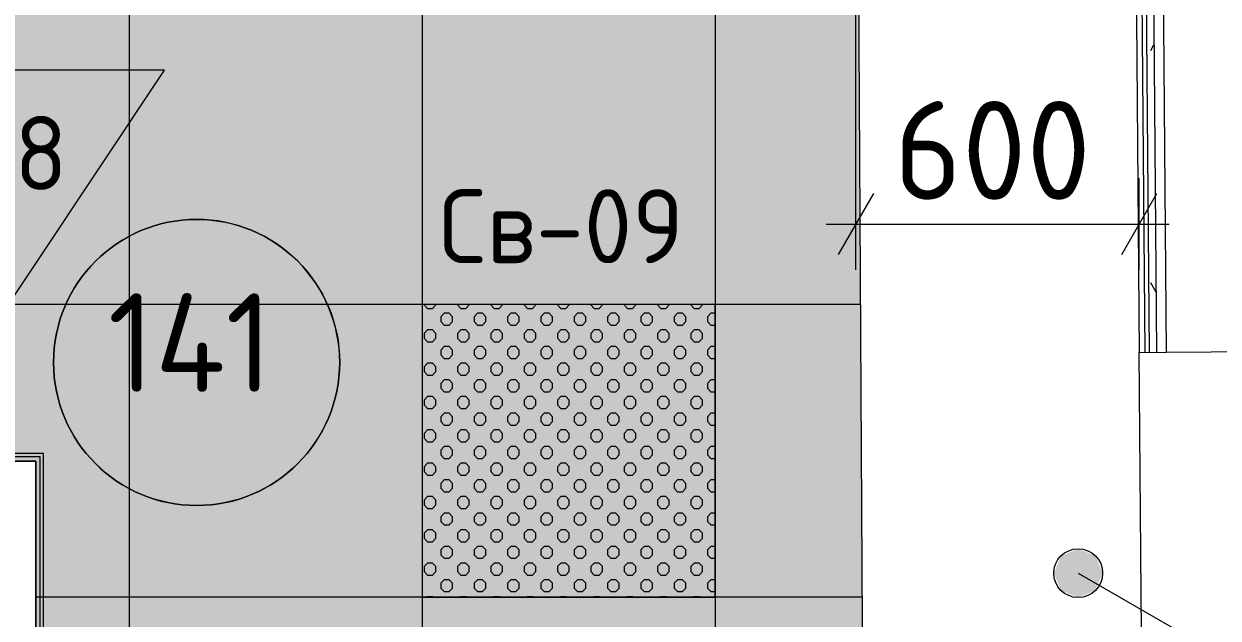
# Model space of a CAD drawing. Header units: millimetres. Extents: x -13069 to 207500, y -71366 to 56785.
# Drawn here: x 171713 to 174159, y 12541 to 13759 of the extents above; entities that cross this region are included whole.
import ezdxf

# ---------------------------------------------------------------- set-up
doc = ezdxf.new("R2010")
doc.units = ezdxf.units.MM
for name, color, linetype, true_color in [('PDF _зоны-номер помещения', 7, 'Continuous', 0xffffff), ('PDF _Ригели', 7, 'Continuous', 0x959595), ('PDF _светильники', 7, 'Continuous', 0xffffff)]:
    doc.layers.add(name, color=color, linetype=linetype, true_color=true_color)
for name, color, linetype in [('PDF _Подложка без мебели', 7, 'Continuous'), ('PDF _Потолки - марка', 7, 'Continuous'), ('PDF _Текст', 7, 'Continuous')]:
    doc.layers.add(name, color=color, linetype=linetype)
doc.layers.add('PDF _Потолки', color=7, linetype='Continuous', lineweight=5, true_color=0x535353)
doc.styles.add('PDF GOST Common', font='GOST_Common.ttf')

msp = doc.modelspace()

# ---------------------------------------------------------------- hatches: boundary and pattern name
at = {"layer": 'PDF _Потолки', "true_color": 0xcae6ff, "transparency": 33554559}
msp.add_hatch(color=254, dxfattribs=at).paths.add_polyline_path([(170009.922, 12862.142), (170009.922, 14656.741), (170392.521, 14656.741), (170392.521, 14912.841), (173417.222, 14912.841), (173439.921, 10857.943), (171737.022, 10857.842), (171737.022, 12862.142)])
at = {"layer": 'PDF _Ригели', "transparency": 33554559}
msp.add_hatch(color=256, dxfattribs=at).paths.add_polyline_path([(173922.52, 12632.943), (173907.92, 12597.543), (173872.52, 12582.943), (173837.223, 12597.543), (173822.52, 12632.943), (173837.223, 12668.243), (173872.52, 12682.943), (173907.92, 12668.243)])

# ---------------------------------------------------------------- linework, layer by layer
at = {"layer": 'PDF _зоны-номер помещения', "color": 7, "lineweight": 13}
msp.add_lwpolyline([(172066.52, 13357.842, 0.4142004), (171773.32, 13064.743, 0.41413318), (172066.52, 12771.542, 0.41420985), (172359.623, 13064.743, 0.41427712)], format="xyb", close=True, dxfattribs=at)
at = {"layer": 'PDF _зоны-номер помещения', "color": 7, "lineweight": 0}
msp.add_circle((172066.483, 13064.735), 293.14, dxfattribs=at)
at = {"layer": 'PDF _Подложка без мебели', "lineweight": 18}
for points in [[(174032.225, 15609.643), (174032.225, 15608.642), (174041.52, 14469.543), (174040.721, 14469.543), (174041.819, 14344.741), (174042.521, 14344.741), (174052.72, 13085.742)], [(173851.524, 14904.843), (173835.624, 14904.843), (173835.624, 14453.442), (173986.619, 14453.442), (173997.721, 13085.342), (174052.72, 13085.742), (174421.922, 13088.742)], [(173842.521, 14904.843), (173842.521, 14460.342), (173997.52, 14460.342), (174008.72, 13085.443)], [(174006.523, 14469.342), (174017.723, 13085.543)], [(174041.819, 14344.741), (174022.52, 14344.543), (174032.719, 13085.641)], [(171737.022, 10857.842), (171737.022, 12862.142), (170009.922, 12862.142), (170009.922, 13022.842), (170524.925, 13914.843)], [(174021.025, 13704.141), (174027.568, 13715.449)], [(174020.524, 13228.643), (174031.628, 13209.506)], [(173914.524, 10873.242), (173898.625, 10873.242), (173898.625, 11361.141), (174011.619, 11361.141), (173997.721, 13085.342)], [(171752.922, 10872.842), (171752.922, 12878.042), (170025.822, 12878.042), (170025.822, 13022.842), (169859.922, 13022.842), (169859.922, 12862.142), (169697.02, 12862.142), (169697.02, 12696.243), (171572.02, 12696.243), (171572.02, 12712.142)], [(171746.025, 10872.842), (171746.025, 12871.142), (170025.822, 12871.142), (170025.822, 12862.142)]]:
    msp.add_lwpolyline(points, dxfattribs=at)
at = {"layer": 'PDF _Потолки', "color": 7, "lineweight": 13}
msp.add_lwpolyline([(170009.922, 12862.142), (171737.022, 12862.142), (171737.022, 10857.842), (173439.921, 10857.943), (173417.222, 14912.841), (170392.521, 14912.841), (170392.521, 14656.741), (170009.922, 14656.741)], close=True, dxfattribs=at)
for points in [[(171928.624, 14912.841), (171928.624, 10857.854)], [(172528.624, 14912.841), (172528.624, 10857.889)], [(173128.624, 14912.841), (173128.624, 10857.943)], [(173426.902, 13183.642), (170009.922, 13183.642)], [(173430.261, 12583.642), (171737.022, 12583.642)]]:
    msp.add_lwpolyline(points, dxfattribs=at)
at = {"layer": 'PDF _Потолки - марка', "color": 144, "lineweight": 20, "true_color": 0x0077b0}
for points in [[(173417.222, 13254.544), (173417.222, 14612.841)], [(173997.721, 13254.544), (173997.721, 13442.044)], [(173453.324, 13410.742), (173381.12, 13285.742)], [(173961.619, 13285.742), (174033.72, 13410.742)], [(173356.022, 13348.242), (173417.222, 13348.242), (173997.721, 13348.242), (174058.824, 13348.242)]]:
    msp.add_lwpolyline(points, dxfattribs=at)
at = {"layer": 'PDF _Потолки - марка', "lineweight": 13}
msp.add_lwpolyline([(172000.724, 13663.442), (171200.724, 13663.442), (171600.724, 13063.442)], close=True, dxfattribs=at)
at = {"layer": 'PDF _Потолки - марка', "color": 7, "lineweight": 0, "true_color": 0xffffff, "transparency": 33554559}
msp.add_solid([(172000.724, 13663.442), (171200.724, 13663.442), (171600.724, 13063.442)], dxfattribs=at)
at = {"layer": 'PDF _Ригели', "lineweight": 18}
msp.add_lwpolyline([(173872.52, 12632.943), (175630.925, 11617.742), (176271.72, 11617.742)], dxfattribs=at)
msp.add_circle((173872.502, 12632.925), 50.018, dxfattribs=at)
at = {"layer": 'PDF _светильники', "color": 7, "lineweight": 13}
msp.add_lwpolyline([(172528.624, 12583.642), (173128.624, 12583.642), (173128.624, 13183.642), (172528.624, 13183.642)], close=True, dxfattribs=at)
at = {"layer": 'PDF _светильники', "lineweight": 20}
for points in [[(172532.621, 13183.642), (172532.621, 13182.543), (172539.72, 13175.442), (172549.723, 13175.442), (172556.724, 13182.543), (172556.724, 13183.642)], [(172600.92, 13183.642), (172600.92, 13182.543), (172608.024, 13175.442), (172618.022, 13175.442), (172625.022, 13182.543), (172625.022, 13183.642)], [(172669.224, 13183.642), (172669.224, 13182.543), (172676.225, 13175.442), (172686.222, 13175.442), (172693.321, 13182.543), (172693.321, 13183.642)], [(172737.522, 13183.642), (172737.522, 13182.543), (172744.523, 13175.442), (172754.521, 13175.442), (172761.619, 13182.543), (172761.619, 13183.642)], [(172805.723, 13183.642), (172805.723, 13182.543), (172812.822, 13175.442), (172822.819, 13175.442), (172829.924, 13182.543), (172829.924, 13183.642)], [(172874.021, 13183.642), (172874.021, 13182.543), (172881.12, 13175.442), (172891.124, 13175.442), (172898.222, 13182.543), (172898.222, 13183.642)], [(172942.32, 13183.642), (172942.32, 13182.543), (172949.424, 13175.442), (172959.422, 13175.442), (172966.52, 13182.543), (172966.52, 13183.642)], [(173010.624, 13183.642), (173010.624, 13182.543), (173017.723, 13175.442), (173027.72, 13175.442), (173034.721, 13182.543), (173034.721, 13183.642)], [(173078.923, 13183.642), (173078.923, 13182.543), (173086.021, 13175.442), (173096.025, 13175.442), (173103.019, 13182.543), (173103.019, 13183.642)], [(173128.624, 13165.441), (173120.121, 13165.441), (173113.023, 13158.343), (173113.023, 13148.342), (173120.121, 13141.342), (173128.624, 13141.342)], [(173128.624, 13097.143), (173120.121, 13097.143), (173113.023, 13090.142), (173113.023, 13080.142), (173120.121, 13073.043), (173128.624, 13073.043)], [(173128.624, 13028.842), (173120.121, 13028.842), (173113.023, 13021.841), (173113.023, 13011.843), (173120.121, 13004.742), (173128.624, 13004.742)], [(173128.624, 12960.641), (173120.121, 12960.641), (173113.023, 12953.543), (173113.023, 12943.542), (173120.121, 12936.444), (173128.624, 12936.444)], [(173128.624, 12892.343), (173120.121, 12892.343), (173113.023, 12885.241), (173113.023, 12875.244), (173120.121, 12868.142), (173128.624, 12868.142)], [(173128.624, 12824.041), (173120.121, 12824.041), (173113.023, 12816.943), (173113.023, 12806.942), (173120.121, 12799.841), (173128.624, 12799.841)], [(173128.624, 12755.743), (173120.121, 12755.743), (173113.023, 12748.641), (173113.023, 12738.641), (173120.121, 12731.643), (173128.624, 12731.643)], [(173128.624, 12687.441), (173120.121, 12687.441), (173113.023, 12680.441), (173113.023, 12670.443), (173120.121, 12663.342), (173128.624, 12663.342)], [(173128.624, 12619.143), (173120.121, 12619.143), (173113.023, 12612.142), (173113.023, 12602.142), (173120.121, 12595.043), (173128.624, 12595.043)], [(172538.322, 12583.642), (172539.72, 12585.043), (172549.723, 12585.043), (172551.023, 12583.642)], [(172606.62, 12583.642), (172608.024, 12585.043), (172618.022, 12585.043), (172619.322, 12583.642)], [(172674.925, 12583.642), (172676.225, 12585.043), (172686.222, 12585.043), (172687.62, 12583.642)], [(172743.223, 12583.642), (172744.523, 12585.043), (172754.521, 12585.043), (172755.925, 12583.642)], [(172811.521, 12583.642), (172812.822, 12585.043), (172822.819, 12585.043), (172824.223, 12583.642)], [(172879.722, 12583.642), (172881.12, 12585.043), (172891.124, 12585.043), (172892.424, 12583.642)], [(172948.02, 12583.642), (172949.424, 12585.043), (172959.422, 12585.043), (172960.722, 12583.642)], [(173016.319, 12583.642), (173017.723, 12585.043), (173027.72, 12585.043), (173029.02, 12583.642)], [(173084.623, 12583.642), (173086.021, 12585.043), (173096.025, 12585.043), (173097.325, 12583.642)]]:
    msp.add_lwpolyline(points, dxfattribs=at)
for points in [[(172590.922, 13158.343), (172583.824, 13165.441), (172573.82, 13165.441), (172566.722, 13158.343), (172566.722, 13148.342), (172573.82, 13141.342), (172583.824, 13141.342), (172590.922, 13148.342)], [(172659.22, 13158.343), (172652.122, 13165.441), (172642.124, 13165.441), (172635.02, 13158.343), (172635.02, 13148.342), (172642.124, 13141.342), (172652.122, 13141.342), (172659.22, 13148.342)], [(172727.525, 13158.343), (172720.42, 13165.441), (172710.423, 13165.441), (172703.324, 13158.343), (172703.324, 13148.342), (172710.423, 13141.342), (172720.42, 13141.342), (172727.525, 13148.342)], [(172795.719, 13158.343), (172788.725, 13165.441), (172778.721, 13165.441), (172771.623, 13158.343), (172771.623, 13148.342), (172778.721, 13141.342), (172788.725, 13141.342), (172795.719, 13148.342)], [(172864.024, 13158.343), (172857.023, 13165.441), (172847.02, 13165.441), (172839.921, 13158.343), (172839.921, 13148.342), (172847.02, 13141.342), (172857.023, 13141.342), (172864.024, 13148.342)], [(172932.322, 13158.343), (172925.224, 13165.441), (172915.22, 13165.441), (172908.219, 13158.343), (172908.219, 13148.342), (172915.22, 13141.342), (172925.224, 13141.342), (172932.322, 13148.342)], [(173000.621, 13158.343), (172993.522, 13165.441), (172983.525, 13165.441), (172976.524, 13158.343), (172976.524, 13148.342), (172983.525, 13141.342), (172993.522, 13141.342), (173000.621, 13148.342)], [(173068.919, 13158.343), (173061.821, 13165.441), (173051.823, 13165.441), (173044.725, 13158.343), (173044.725, 13148.342), (173051.823, 13141.342), (173061.821, 13141.342), (173068.919, 13148.342)], [(172556.724, 13124.243), (172549.723, 13131.341), (172539.72, 13131.341), (172532.621, 13124.243), (172532.621, 13114.242), (172539.72, 13107.144), (172549.723, 13107.144), (172556.724, 13114.242)], [(172625.022, 13124.243), (172618.022, 13131.341), (172608.024, 13131.341), (172600.92, 13124.243), (172600.92, 13114.242), (172608.024, 13107.144), (172618.022, 13107.144), (172625.022, 13114.242)], [(172693.321, 13124.243), (172686.222, 13131.341), (172676.225, 13131.341), (172669.224, 13124.243), (172669.224, 13114.242), (172676.225, 13107.144), (172686.222, 13107.144), (172693.321, 13114.242)], [(172761.619, 13124.243), (172754.521, 13131.341), (172744.523, 13131.341), (172737.522, 13124.243), (172737.522, 13114.242), (172744.523, 13107.144), (172754.521, 13107.144), (172761.619, 13114.242)], [(172829.924, 13124.243), (172822.819, 13131.341), (172812.822, 13131.341), (172805.723, 13124.243), (172805.723, 13114.242), (172812.822, 13107.144), (172822.819, 13107.144), (172829.924, 13114.242)], [(172898.222, 13124.243), (172891.124, 13131.341), (172881.12, 13131.341), (172874.021, 13124.243), (172874.021, 13114.242), (172881.12, 13107.144), (172891.124, 13107.144), (172898.222, 13114.242)], [(172966.52, 13124.243), (172959.422, 13131.341), (172949.424, 13131.341), (172942.32, 13124.243), (172942.32, 13114.242), (172949.424, 13107.144), (172959.422, 13107.144), (172966.52, 13114.242)], [(173034.721, 13124.243), (173027.72, 13131.341), (173017.723, 13131.341), (173010.624, 13124.243), (173010.624, 13114.242), (173017.723, 13107.144), (173027.72, 13107.144), (173034.721, 13114.242)], [(173103.019, 13124.243), (173096.025, 13131.341), (173086.021, 13131.341), (173078.923, 13124.243), (173078.923, 13114.242), (173086.021, 13107.144), (173096.025, 13107.144), (173103.019, 13114.242)], [(172590.922, 13090.142), (172583.824, 13097.143), (172573.82, 13097.143), (172566.722, 13090.142), (172566.722, 13080.142), (172573.82, 13073.043), (172583.824, 13073.043), (172590.922, 13080.142)], [(172659.22, 13090.142), (172652.122, 13097.143), (172642.124, 13097.143), (172635.02, 13090.142), (172635.02, 13080.142), (172642.124, 13073.043), (172652.122, 13073.043), (172659.22, 13080.142)], [(172727.525, 13090.142), (172720.42, 13097.143), (172710.423, 13097.143), (172703.324, 13090.142), (172703.324, 13080.142), (172710.423, 13073.043), (172720.42, 13073.043), (172727.525, 13080.142)], [(172795.719, 13090.142), (172788.725, 13097.143), (172778.721, 13097.143), (172771.623, 13090.142), (172771.623, 13080.142), (172778.721, 13073.043), (172788.725, 13073.043), (172795.719, 13080.142)], [(172864.024, 13090.142), (172857.023, 13097.143), (172847.02, 13097.143), (172839.921, 13090.142), (172839.921, 13080.142), (172847.02, 13073.043), (172857.023, 13073.043), (172864.024, 13080.142)], [(172932.322, 13090.142), (172925.224, 13097.143), (172915.22, 13097.143), (172908.219, 13090.142), (172908.219, 13080.142), (172915.22, 13073.043), (172925.224, 13073.043), (172932.322, 13080.142)], [(173000.621, 13090.142), (172993.522, 13097.143), (172983.525, 13097.143), (172976.524, 13090.142), (172976.524, 13080.142), (172983.525, 13073.043), (172993.522, 13073.043), (173000.621, 13080.142)], [(173068.919, 13090.142), (173061.821, 13097.143), (173051.823, 13097.143), (173044.725, 13090.142), (173044.725, 13080.142), (173051.823, 13073.043), (173061.821, 13073.043), (173068.919, 13080.142)], [(172556.724, 13055.941), (172549.723, 13063.043), (172539.72, 13063.043), (172532.621, 13055.941), (172532.621, 13045.941), (172539.72, 13038.842), (172549.723, 13038.842), (172556.724, 13045.941)], [(172625.022, 13055.941), (172618.022, 13063.043), (172608.024, 13063.043), (172600.92, 13055.941), (172600.92, 13045.941), (172608.024, 13038.842), (172618.022, 13038.842), (172625.022, 13045.941)], [(172693.321, 13055.941), (172686.222, 13063.043), (172676.225, 13063.043), (172669.224, 13055.941), (172669.224, 13045.941), (172676.225, 13038.842), (172686.222, 13038.842), (172693.321, 13045.941)], [(172761.619, 13055.941), (172754.521, 13063.043), (172744.523, 13063.043), (172737.522, 13055.941), (172737.522, 13045.941), (172744.523, 13038.842), (172754.521, 13038.842), (172761.619, 13045.941)], [(172829.924, 13055.941), (172822.819, 13063.043), (172812.822, 13063.043), (172805.723, 13055.941), (172805.723, 13045.941), (172812.822, 13038.842), (172822.819, 13038.842), (172829.924, 13045.941)], [(172898.222, 13055.941), (172891.124, 13063.043), (172881.12, 13063.043), (172874.021, 13055.941), (172874.021, 13045.941), (172881.12, 13038.842), (172891.124, 13038.842), (172898.222, 13045.941)], [(172966.52, 13055.941), (172959.422, 13063.043), (172949.424, 13063.043), (172942.32, 13055.941), (172942.32, 13045.941), (172949.424, 13038.842), (172959.422, 13038.842), (172966.52, 13045.941)], [(173034.721, 13055.941), (173027.72, 13063.043), (173017.723, 13063.043), (173010.624, 13055.941), (173010.624, 13045.941), (173017.723, 13038.842), (173027.72, 13038.842), (173034.721, 13045.941)], [(173103.019, 13055.941), (173096.025, 13063.043), (173086.021, 13063.043), (173078.923, 13055.941), (173078.923, 13045.941), (173086.021, 13038.842), (173096.025, 13038.842), (173103.019, 13045.941)], [(172590.922, 13021.841), (172583.824, 13028.842), (172573.82, 13028.842), (172566.722, 13021.841), (172566.722, 13011.843), (172573.82, 13004.742), (172583.824, 13004.742), (172590.922, 13011.843)], [(172659.22, 13021.841), (172652.122, 13028.842), (172642.124, 13028.842), (172635.02, 13021.841), (172635.02, 13011.843), (172642.124, 13004.742), (172652.122, 13004.742), (172659.22, 13011.843)], [(172727.525, 13021.841), (172720.42, 13028.842), (172710.423, 13028.842), (172703.324, 13021.841), (172703.324, 13011.843), (172710.423, 13004.742), (172720.42, 13004.742), (172727.525, 13011.843)], [(172795.719, 13021.841), (172788.725, 13028.842), (172778.721, 13028.842), (172771.623, 13021.841), (172771.623, 13011.843), (172778.721, 13004.742), (172788.725, 13004.742), (172795.719, 13011.843)], [(172864.024, 13021.841), (172857.023, 13028.842), (172847.02, 13028.842), (172839.921, 13021.841), (172839.921, 13011.843), (172847.02, 13004.742), (172857.023, 13004.742), (172864.024, 13011.843)], [(172932.322, 13021.841), (172925.224, 13028.842), (172915.22, 13028.842), (172908.219, 13021.841), (172908.219, 13011.843), (172915.22, 13004.742), (172925.224, 13004.742), (172932.322, 13011.843)], [(173000.621, 13021.841), (172993.522, 13028.842), (172983.525, 13028.842), (172976.524, 13021.841), (172976.524, 13011.843), (172983.525, 13004.742), (172993.522, 13004.742), (173000.621, 13011.843)], [(173068.919, 13021.841), (173061.821, 13028.842), (173051.823, 13028.842), (173044.725, 13021.841), (173044.725, 13011.843), (173051.823, 13004.742), (173061.821, 13004.742), (173068.919, 13011.843)], [(172556.724, 12987.643), (172549.723, 12994.741), (172539.72, 12994.741), (172532.621, 12987.643), (172532.621, 12977.642), (172539.72, 12970.642), (172549.723, 12970.642), (172556.724, 12977.642)], [(172625.022, 12987.643), (172618.022, 12994.741), (172608.024, 12994.741), (172600.92, 12987.643), (172600.92, 12977.642), (172608.024, 12970.642), (172618.022, 12970.642), (172625.022, 12977.642)], [(172693.321, 12987.643), (172686.222, 12994.741), (172676.225, 12994.741), (172669.224, 12987.643), (172669.224, 12977.642), (172676.225, 12970.642), (172686.222, 12970.642), (172693.321, 12977.642)], [(172761.619, 12987.643), (172754.521, 12994.741), (172744.523, 12994.741), (172737.522, 12987.643), (172737.522, 12977.642), (172744.523, 12970.642), (172754.521, 12970.642), (172761.619, 12977.642)], [(172829.924, 12987.643), (172822.819, 12994.741), (172812.822, 12994.741), (172805.723, 12987.643), (172805.723, 12977.642), (172812.822, 12970.642), (172822.819, 12970.642), (172829.924, 12977.642)], [(172898.222, 12987.643), (172891.124, 12994.741), (172881.12, 12994.741), (172874.021, 12987.643), (172874.021, 12977.642), (172881.12, 12970.642), (172891.124, 12970.642), (172898.222, 12977.642)], [(172966.52, 12987.643), (172959.422, 12994.741), (172949.424, 12994.741), (172942.32, 12987.643), (172942.32, 12977.642), (172949.424, 12970.642), (172959.422, 12970.642), (172966.52, 12977.642)], [(173034.721, 12987.643), (173027.72, 12994.741), (173017.723, 12994.741), (173010.624, 12987.643), (173010.624, 12977.642), (173017.723, 12970.642), (173027.72, 12970.642), (173034.721, 12977.642)], [(173103.019, 12987.643), (173096.025, 12994.741), (173086.021, 12994.741), (173078.923, 12987.643), (173078.923, 12977.642), (173086.021, 12970.642), (173096.025, 12970.642), (173103.019, 12977.642)], [(172590.922, 12953.543), (172583.824, 12960.641), (172573.82, 12960.641), (172566.722, 12953.543), (172566.722, 12943.542), (172573.82, 12936.444), (172583.824, 12936.444), (172590.922, 12943.542)], [(172659.22, 12953.543), (172652.122, 12960.641), (172642.124, 12960.641), (172635.02, 12953.543), (172635.02, 12943.542), (172642.124, 12936.444), (172652.122, 12936.444), (172659.22, 12943.542)], [(172727.525, 12953.543), (172720.42, 12960.641), (172710.423, 12960.641), (172703.324, 12953.543), (172703.324, 12943.542), (172710.423, 12936.444), (172720.42, 12936.444), (172727.525, 12943.542)], [(172795.719, 12953.543), (172788.725, 12960.641), (172778.721, 12960.641), (172771.623, 12953.543), (172771.623, 12943.542), (172778.721, 12936.444), (172788.725, 12936.444), (172795.719, 12943.542)], [(172864.024, 12953.543), (172857.023, 12960.641), (172847.02, 12960.641), (172839.921, 12953.543), (172839.921, 12943.542), (172847.02, 12936.444), (172857.023, 12936.444), (172864.024, 12943.542)], [(172932.322, 12953.543), (172925.224, 12960.641), (172915.22, 12960.641), (172908.219, 12953.543), (172908.219, 12943.542), (172915.22, 12936.444), (172925.224, 12936.444), (172932.322, 12943.542)], [(173000.621, 12953.543), (172993.522, 12960.641), (172983.525, 12960.641), (172976.524, 12953.543), (172976.524, 12943.542), (172983.525, 12936.444), (172993.522, 12936.444), (173000.621, 12943.542)], [(173068.919, 12953.543), (173061.821, 12960.641), (173051.823, 12960.641), (173044.725, 12953.543), (173044.725, 12943.542), (173051.823, 12936.444), (173061.821, 12936.444), (173068.919, 12943.542)], [(172556.724, 12919.342), (172549.723, 12926.443), (172539.72, 12926.443), (172532.621, 12919.342), (172532.621, 12909.341), (172539.72, 12902.343), (172549.723, 12902.343), (172556.724, 12909.341)], [(172625.022, 12919.342), (172618.022, 12926.443), (172608.024, 12926.443), (172600.92, 12919.342), (172600.92, 12909.341), (172608.024, 12902.343), (172618.022, 12902.343), (172625.022, 12909.341)], [(172693.321, 12919.342), (172686.222, 12926.443), (172676.225, 12926.443), (172669.224, 12919.342), (172669.224, 12909.341), (172676.225, 12902.343), (172686.222, 12902.343), (172693.321, 12909.341)], [(172761.619, 12919.342), (172754.521, 12926.443), (172744.523, 12926.443), (172737.522, 12919.342), (172737.522, 12909.341), (172744.523, 12902.343), (172754.521, 12902.343), (172761.619, 12909.341)], [(172829.924, 12919.342), (172822.819, 12926.443), (172812.822, 12926.443), (172805.723, 12919.342), (172805.723, 12909.341), (172812.822, 12902.343), (172822.819, 12902.343), (172829.924, 12909.341)], [(172898.222, 12919.342), (172891.124, 12926.443), (172881.12, 12926.443), (172874.021, 12919.342), (172874.021, 12909.341), (172881.12, 12902.343), (172891.124, 12902.343), (172898.222, 12909.341)], [(172966.52, 12919.342), (172959.422, 12926.443), (172949.424, 12926.443), (172942.32, 12919.342), (172942.32, 12909.341), (172949.424, 12902.343), (172959.422, 12902.343), (172966.52, 12909.341)], [(173034.721, 12919.342), (173027.72, 12926.443), (173017.723, 12926.443), (173010.624, 12919.342), (173010.624, 12909.341), (173017.723, 12902.343), (173027.72, 12902.343), (173034.721, 12909.341)], [(173103.019, 12919.342), (173096.025, 12926.443), (173086.021, 12926.443), (173078.923, 12919.342), (173078.923, 12909.341), (173086.021, 12902.343), (173096.025, 12902.343), (173103.019, 12909.341)], [(172590.922, 12885.241), (172583.824, 12892.343), (172573.82, 12892.343), (172566.722, 12885.241), (172566.722, 12875.244), (172573.82, 12868.142), (172583.824, 12868.142), (172590.922, 12875.244)], [(172659.22, 12885.241), (172652.122, 12892.343), (172642.124, 12892.343), (172635.02, 12885.241), (172635.02, 12875.244), (172642.124, 12868.142), (172652.122, 12868.142), (172659.22, 12875.244)], [(172727.525, 12885.241), (172720.42, 12892.343), (172710.423, 12892.343), (172703.324, 12885.241), (172703.324, 12875.244), (172710.423, 12868.142), (172720.42, 12868.142), (172727.525, 12875.244)], [(172795.719, 12885.241), (172788.725, 12892.343), (172778.721, 12892.343), (172771.623, 12885.241), (172771.623, 12875.244), (172778.721, 12868.142), (172788.725, 12868.142), (172795.719, 12875.244)], [(172864.024, 12885.241), (172857.023, 12892.343), (172847.02, 12892.343), (172839.921, 12885.241), (172839.921, 12875.244), (172847.02, 12868.142), (172857.023, 12868.142), (172864.024, 12875.244)], [(172932.322, 12885.241), (172925.224, 12892.343), (172915.22, 12892.343), (172908.219, 12885.241), (172908.219, 12875.244), (172915.22, 12868.142), (172925.224, 12868.142), (172932.322, 12875.244)], [(173000.621, 12885.241), (172993.522, 12892.343), (172983.525, 12892.343), (172976.524, 12885.241), (172976.524, 12875.244), (172983.525, 12868.142), (172993.522, 12868.142), (173000.621, 12875.244)], [(173068.919, 12885.241), (173061.821, 12892.343), (173051.823, 12892.343), (173044.725, 12885.241), (173044.725, 12875.244), (173051.823, 12868.142), (173061.821, 12868.142), (173068.919, 12875.244)], [(172556.724, 12851.141), (172549.723, 12858.142), (172539.72, 12858.142), (172532.621, 12851.141), (172532.621, 12841.143), (172539.72, 12834.042), (172549.723, 12834.042), (172556.724, 12841.143)], [(172625.022, 12851.141), (172618.022, 12858.142), (172608.024, 12858.142), (172600.92, 12851.141), (172600.92, 12841.143), (172608.024, 12834.042), (172618.022, 12834.042), (172625.022, 12841.143)], [(172693.321, 12851.141), (172686.222, 12858.142), (172676.225, 12858.142), (172669.224, 12851.141), (172669.224, 12841.143), (172676.225, 12834.042), (172686.222, 12834.042), (172693.321, 12841.143)], [(172761.619, 12851.141), (172754.521, 12858.142), (172744.523, 12858.142), (172737.522, 12851.141), (172737.522, 12841.143), (172744.523, 12834.042), (172754.521, 12834.042), (172761.619, 12841.143)], [(172829.924, 12851.141), (172822.819, 12858.142), (172812.822, 12858.142), (172805.723, 12851.141), (172805.723, 12841.143), (172812.822, 12834.042), (172822.819, 12834.042), (172829.924, 12841.143)], [(172898.222, 12851.141), (172891.124, 12858.142), (172881.12, 12858.142), (172874.021, 12851.141), (172874.021, 12841.143), (172881.12, 12834.042), (172891.124, 12834.042), (172898.222, 12841.143)], [(172966.52, 12851.141), (172959.422, 12858.142), (172949.424, 12858.142), (172942.32, 12851.141), (172942.32, 12841.143), (172949.424, 12834.042), (172959.422, 12834.042), (172966.52, 12841.143)], [(173034.721, 12851.141), (173027.72, 12858.142), (173017.723, 12858.142), (173010.624, 12851.141), (173010.624, 12841.143), (173017.723, 12834.042), (173027.72, 12834.042), (173034.721, 12841.143)], [(173103.019, 12851.141), (173096.025, 12858.142), (173086.021, 12858.142), (173078.923, 12851.141), (173078.923, 12841.143), (173086.021, 12834.042), (173096.025, 12834.042), (173103.019, 12841.143)], [(172590.922, 12816.943), (172583.824, 12824.041), (172573.82, 12824.041), (172566.722, 12816.943), (172566.722, 12806.942), (172573.82, 12799.841), (172583.824, 12799.841), (172590.922, 12806.942)], [(172659.22, 12816.943), (172652.122, 12824.041), (172642.124, 12824.041), (172635.02, 12816.943), (172635.02, 12806.942), (172642.124, 12799.841), (172652.122, 12799.841), (172659.22, 12806.942)], [(172727.525, 12816.943), (172720.42, 12824.041), (172710.423, 12824.041), (172703.324, 12816.943), (172703.324, 12806.942), (172710.423, 12799.841), (172720.42, 12799.841), (172727.525, 12806.942)], [(172795.719, 12816.943), (172788.725, 12824.041), (172778.721, 12824.041), (172771.623, 12816.943), (172771.623, 12806.942), (172778.721, 12799.841), (172788.725, 12799.841), (172795.719, 12806.942)], [(172864.024, 12816.943), (172857.023, 12824.041), (172847.02, 12824.041), (172839.921, 12816.943), (172839.921, 12806.942), (172847.02, 12799.841), (172857.023, 12799.841), (172864.024, 12806.942)], [(172932.322, 12816.943), (172925.224, 12824.041), (172915.22, 12824.041), (172908.219, 12816.943), (172908.219, 12806.942), (172915.22, 12799.841), (172925.224, 12799.841), (172932.322, 12806.942)], [(173000.621, 12816.943), (172993.522, 12824.041), (172983.525, 12824.041), (172976.524, 12816.943), (172976.524, 12806.942), (172983.525, 12799.841), (172993.522, 12799.841), (173000.621, 12806.942)], [(173068.919, 12816.943), (173061.821, 12824.041), (173051.823, 12824.041), (173044.725, 12816.943), (173044.725, 12806.942), (173051.823, 12799.841), (173061.821, 12799.841), (173068.919, 12806.942)], [(172556.724, 12782.842), (172549.723, 12789.843), (172539.72, 12789.843), (172532.621, 12782.842), (172532.621, 12772.842), (172539.72, 12765.743), (172549.723, 12765.743), (172556.724, 12772.842)], [(172625.022, 12782.842), (172618.022, 12789.843), (172608.024, 12789.843), (172600.92, 12782.842), (172600.92, 12772.842), (172608.024, 12765.743), (172618.022, 12765.743), (172625.022, 12772.842)], [(172693.321, 12782.842), (172686.222, 12789.843), (172676.225, 12789.843), (172669.224, 12782.842), (172669.224, 12772.842), (172676.225, 12765.743), (172686.222, 12765.743), (172693.321, 12772.842)], [(172761.619, 12782.842), (172754.521, 12789.843), (172744.523, 12789.843), (172737.522, 12782.842), (172737.522, 12772.842), (172744.523, 12765.743), (172754.521, 12765.743), (172761.619, 12772.842)], [(172829.924, 12782.842), (172822.819, 12789.843), (172812.822, 12789.843), (172805.723, 12782.842), (172805.723, 12772.842), (172812.822, 12765.743), (172822.819, 12765.743), (172829.924, 12772.842)], [(172898.222, 12782.842), (172891.124, 12789.843), (172881.12, 12789.843), (172874.021, 12782.842), (172874.021, 12772.842), (172881.12, 12765.743), (172891.124, 12765.743), (172898.222, 12772.842)], [(172966.52, 12782.842), (172959.422, 12789.843), (172949.424, 12789.843), (172942.32, 12782.842), (172942.32, 12772.842), (172949.424, 12765.743), (172959.422, 12765.743), (172966.52, 12772.842)], [(173034.721, 12782.842), (173027.72, 12789.843), (173017.723, 12789.843), (173010.624, 12782.842), (173010.624, 12772.842), (173017.723, 12765.743), (173027.72, 12765.743), (173034.721, 12772.842)], [(173103.019, 12782.842), (173096.025, 12789.843), (173086.021, 12789.843), (173078.923, 12782.842), (173078.923, 12772.842), (173086.021, 12765.743), (173096.025, 12765.743), (173103.019, 12772.842)], [(172590.922, 12748.641), (172583.824, 12755.743), (172573.82, 12755.743), (172566.722, 12748.641), (172566.722, 12738.641), (172573.82, 12731.643), (172583.824, 12731.643), (172590.922, 12738.641)], [(172659.22, 12748.641), (172652.122, 12755.743), (172642.124, 12755.743), (172635.02, 12748.641), (172635.02, 12738.641), (172642.124, 12731.643), (172652.122, 12731.643), (172659.22, 12738.641)], [(172727.525, 12748.641), (172720.42, 12755.743), (172710.423, 12755.743), (172703.324, 12748.641), (172703.324, 12738.641), (172710.423, 12731.643), (172720.42, 12731.643), (172727.525, 12738.641)], [(172795.719, 12748.641), (172788.725, 12755.743), (172778.721, 12755.743), (172771.623, 12748.641), (172771.623, 12738.641), (172778.721, 12731.643), (172788.725, 12731.643), (172795.719, 12738.641)], [(172864.024, 12748.641), (172857.023, 12755.743), (172847.02, 12755.743), (172839.921, 12748.641), (172839.921, 12738.641), (172847.02, 12731.643), (172857.023, 12731.643), (172864.024, 12738.641)], [(172932.322, 12748.641), (172925.224, 12755.743), (172915.22, 12755.743), (172908.219, 12748.641), (172908.219, 12738.641), (172915.22, 12731.643), (172925.224, 12731.643), (172932.322, 12738.641)], [(173000.621, 12748.641), (172993.522, 12755.743), (172983.525, 12755.743), (172976.524, 12748.641), (172976.524, 12738.641), (172983.525, 12731.643), (172993.522, 12731.643), (173000.621, 12738.641)], [(173068.919, 12748.641), (173061.821, 12755.743), (173051.823, 12755.743), (173044.725, 12748.641), (173044.725, 12738.641), (173051.823, 12731.643), (173061.821, 12731.643), (173068.919, 12738.641)], [(172556.724, 12714.541), (172549.723, 12721.643), (172539.72, 12721.643), (172532.621, 12714.541), (172532.621, 12704.544), (172539.72, 12697.442), (172549.723, 12697.442), (172556.724, 12704.544)], [(172625.022, 12714.541), (172618.022, 12721.643), (172608.024, 12721.643), (172600.92, 12714.541), (172600.92, 12704.544), (172608.024, 12697.442), (172618.022, 12697.442), (172625.022, 12704.544)], [(172693.321, 12714.541), (172686.222, 12721.643), (172676.225, 12721.643), (172669.224, 12714.541), (172669.224, 12704.544), (172676.225, 12697.442), (172686.222, 12697.442), (172693.321, 12704.544)], [(172761.619, 12714.541), (172754.521, 12721.643), (172744.523, 12721.643), (172737.522, 12714.541), (172737.522, 12704.544), (172744.523, 12697.442), (172754.521, 12697.442), (172761.619, 12704.544)], [(172829.924, 12714.541), (172822.819, 12721.643), (172812.822, 12721.643), (172805.723, 12714.541), (172805.723, 12704.544), (172812.822, 12697.442), (172822.819, 12697.442), (172829.924, 12704.544)], [(172898.222, 12714.541), (172891.124, 12721.643), (172881.12, 12721.643), (172874.021, 12714.541), (172874.021, 12704.544), (172881.12, 12697.442), (172891.124, 12697.442), (172898.222, 12704.544)], [(172966.52, 12714.541), (172959.422, 12721.643), (172949.424, 12721.643), (172942.32, 12714.541), (172942.32, 12704.544), (172949.424, 12697.442), (172959.422, 12697.442), (172966.52, 12704.544)], [(173034.721, 12714.541), (173027.72, 12721.643), (173017.723, 12721.643), (173010.624, 12714.541), (173010.624, 12704.544), (173017.723, 12697.442), (173027.72, 12697.442), (173034.721, 12704.544)], [(173103.019, 12714.541), (173096.025, 12721.643), (173086.021, 12721.643), (173078.923, 12714.541), (173078.923, 12704.544), (173086.021, 12697.442), (173096.025, 12697.442), (173103.019, 12704.544)], [(172590.922, 12680.441), (172583.824, 12687.441), (172573.82, 12687.441), (172566.722, 12680.441), (172566.722, 12670.443), (172573.82, 12663.342), (172583.824, 12663.342), (172590.922, 12670.443)], [(172659.22, 12680.441), (172652.122, 12687.441), (172642.124, 12687.441), (172635.02, 12680.441), (172635.02, 12670.443), (172642.124, 12663.342), (172652.122, 12663.342), (172659.22, 12670.443)], [(172727.525, 12680.441), (172720.42, 12687.441), (172710.423, 12687.441), (172703.324, 12680.441), (172703.324, 12670.443), (172710.423, 12663.342), (172720.42, 12663.342), (172727.525, 12670.443)], [(172795.719, 12680.441), (172788.725, 12687.441), (172778.721, 12687.441), (172771.623, 12680.441), (172771.623, 12670.443), (172778.721, 12663.342), (172788.725, 12663.342), (172795.719, 12670.443)], [(172864.024, 12680.441), (172857.023, 12687.441), (172847.02, 12687.441), (172839.921, 12680.441), (172839.921, 12670.443), (172847.02, 12663.342), (172857.023, 12663.342), (172864.024, 12670.443)], [(172932.322, 12680.441), (172925.224, 12687.441), (172915.22, 12687.441), (172908.219, 12680.441), (172908.219, 12670.443), (172915.22, 12663.342), (172925.224, 12663.342), (172932.322, 12670.443)], [(173000.621, 12680.441), (172993.522, 12687.441), (172983.525, 12687.441), (172976.524, 12680.441), (172976.524, 12670.443), (172983.525, 12663.342), (172993.522, 12663.342), (173000.621, 12670.443)], [(173068.919, 12680.441), (173061.821, 12687.441), (173051.823, 12687.441), (173044.725, 12680.441), (173044.725, 12670.443), (173051.823, 12663.342), (173061.821, 12663.342), (173068.919, 12670.443)], [(172556.724, 12646.243), (172549.723, 12653.341), (172539.72, 12653.341), (172532.621, 12646.243), (172532.621, 12636.242), (172539.72, 12629.141), (172549.723, 12629.141), (172556.724, 12636.242)], [(172625.022, 12646.243), (172618.022, 12653.341), (172608.024, 12653.341), (172600.92, 12646.243), (172600.92, 12636.242), (172608.024, 12629.141), (172618.022, 12629.141), (172625.022, 12636.242)], [(172693.321, 12646.243), (172686.222, 12653.341), (172676.225, 12653.341), (172669.224, 12646.243), (172669.224, 12636.242), (172676.225, 12629.141), (172686.222, 12629.141), (172693.321, 12636.242)], [(172761.619, 12646.243), (172754.521, 12653.341), (172744.523, 12653.341), (172737.522, 12646.243), (172737.522, 12636.242), (172744.523, 12629.141), (172754.521, 12629.141), (172761.619, 12636.242)], [(172829.924, 12646.243), (172822.819, 12653.341), (172812.822, 12653.341), (172805.723, 12646.243), (172805.723, 12636.242), (172812.822, 12629.141), (172822.819, 12629.141), (172829.924, 12636.242)], [(172898.222, 12646.243), (172891.124, 12653.341), (172881.12, 12653.341), (172874.021, 12646.243), (172874.021, 12636.242), (172881.12, 12629.141), (172891.124, 12629.141), (172898.222, 12636.242)], [(172966.52, 12646.243), (172959.422, 12653.341), (172949.424, 12653.341), (172942.32, 12646.243), (172942.32, 12636.242), (172949.424, 12629.141), (172959.422, 12629.141), (172966.52, 12636.242)], [(173034.721, 12646.243), (173027.72, 12653.341), (173017.723, 12653.341), (173010.624, 12646.243), (173010.624, 12636.242), (173017.723, 12629.141), (173027.72, 12629.141), (173034.721, 12636.242)], [(173103.019, 12646.243), (173096.025, 12653.341), (173086.021, 12653.341), (173078.923, 12646.243), (173078.923, 12636.242), (173086.021, 12629.141), (173096.025, 12629.141), (173103.019, 12636.242)], [(172590.922, 12612.142), (172583.824, 12619.143), (172573.82, 12619.143), (172566.722, 12612.142), (172566.722, 12602.142), (172573.82, 12595.043), (172583.824, 12595.043), (172590.922, 12602.142)], [(172659.22, 12612.142), (172652.122, 12619.143), (172642.124, 12619.143), (172635.02, 12612.142), (172635.02, 12602.142), (172642.124, 12595.043), (172652.122, 12595.043), (172659.22, 12602.142)], [(172727.525, 12612.142), (172720.42, 12619.143), (172710.423, 12619.143), (172703.324, 12612.142), (172703.324, 12602.142), (172710.423, 12595.043), (172720.42, 12595.043), (172727.525, 12602.142)], [(172795.719, 12612.142), (172788.725, 12619.143), (172778.721, 12619.143), (172771.623, 12612.142), (172771.623, 12602.142), (172778.721, 12595.043), (172788.725, 12595.043), (172795.719, 12602.142)], [(172864.024, 12612.142), (172857.023, 12619.143), (172847.02, 12619.143), (172839.921, 12612.142), (172839.921, 12602.142), (172847.02, 12595.043), (172857.023, 12595.043), (172864.024, 12602.142)], [(172932.322, 12612.142), (172925.224, 12619.143), (172915.22, 12619.143), (172908.219, 12612.142), (172908.219, 12602.142), (172915.22, 12595.043), (172925.224, 12595.043), (172932.322, 12602.142)], [(173000.621, 12612.142), (172993.522, 12619.143), (172983.525, 12619.143), (172976.524, 12612.142), (172976.524, 12602.142), (172983.525, 12595.043), (172993.522, 12595.043), (173000.621, 12602.142)], [(173068.919, 12612.142), (173061.821, 12619.143), (173051.823, 12619.143), (173044.725, 12612.142), (173044.725, 12602.142), (173051.823, 12595.043), (173061.821, 12595.043), (173068.919, 12602.142)]]:
    msp.add_lwpolyline(points, close=True, dxfattribs=at)
at = {"layer": 'PDF _светильники', "color": 53, "lineweight": 0, "true_color": 0xf7e046, "transparency": 33554559}
msp.add_solid([(172528.624, 12583.642), (173128.624, 12583.642), (172528.624, 13183.642), (173128.624, 13183.642)], dxfattribs=at)

# ---------------------------------------------------------------- texts
at = {"layer": 'PDF _Текст', "color": 144, "true_color": 0x0077b0, "insert": (173495.041, 13499.366), "char_height": 202.0083, "attachment_point": 4, "style": 'PDF GOST Common'}
msp.add_mtext('600', dxfattribs=at)
at = {"layer": 'PDF _Текст', "attachment_point": 4, "style": 'PDF GOST Common'}
for s, insert, char_height in [('Пт-8', (171365.687, 13493.851), 151.5063), ('Св-09', (172563.361, 13343.921), 151.5063), ('141', (171884.619, 13105.315), 202.0083)]:
    msp.add_mtext(s, dxfattribs=dict(at, insert=insert, char_height=char_height))

doc.saveas('drawing.dxf')
